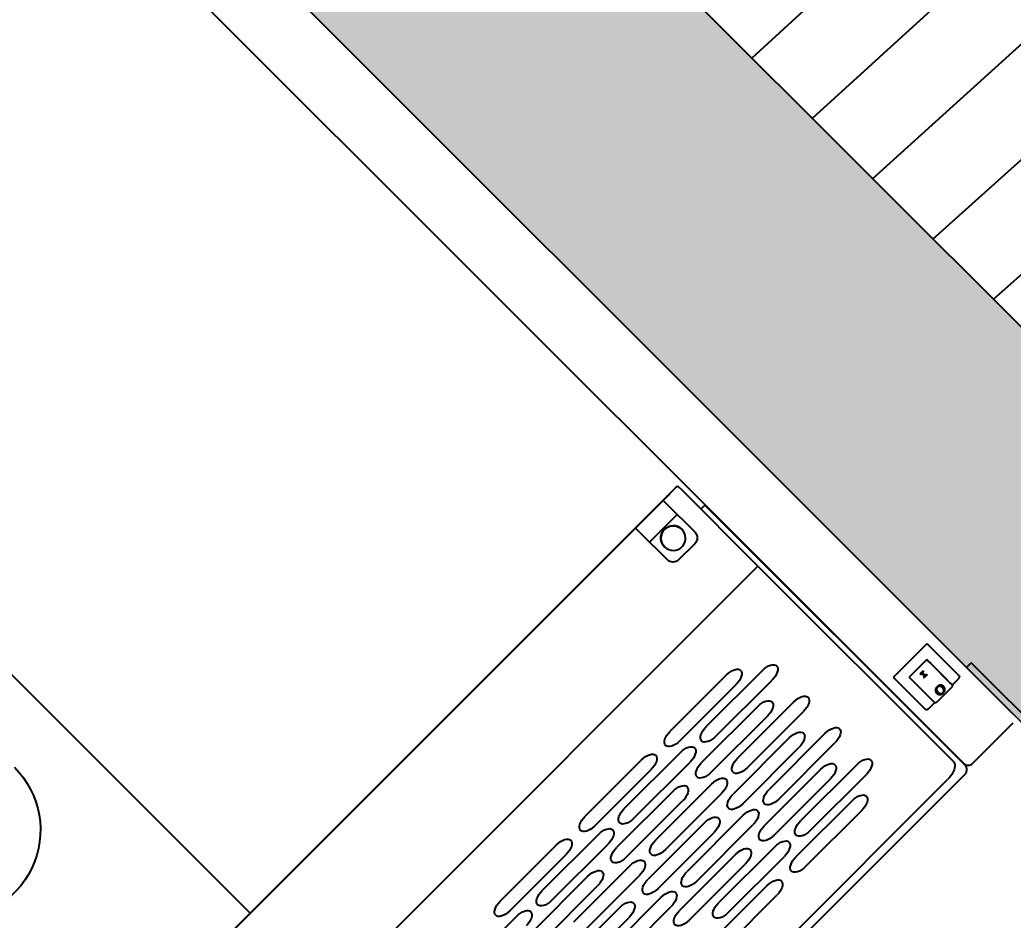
# Model space of a CAD drawing. Header units: millimetres. Extents: x 396580293 to 396624419, y 2853145456 to 2853176656.
# Drawn here: x 396593516.4 to 396593871.9, y 2853159746.6 to 2853160068.9 of the extents above; entities that cross this region are included whole.
import ezdxf

# ---------------------------------------------------------------- set-up
doc = ezdxf.new("R2010")
doc.units = ezdxf.units.MM
doc.header["$LTSCALE"] = 800
doc.header["$MEASUREMENT"] = 0
doc.layers.add('45_A-WALL_CLAD_Pen_No__100', color=2, linetype='Continuous', lineweight=13)
for name, color, linetype in [('BK FAB', 130, 'Continuous'), ('DIM', 55, 'Continuous'), ('FLOORING', 61, 'Continuous'), ('KPLAN-FAB', 4, 'Continuous')]:
    doc.layers.add(name, color=color, linetype=linetype)
doc.styles.add('ARIAL', font='arial.ttf')
doc.dimstyles.new('dim-50', dxfattribs={"dimscale": 50, "dimtxt": 2, "dimasz": 2, "dimexe": 1, "dimexo": 1, "dimgap": 1, "dimtad": 1, "dimdec": 0, "dimrnd": 5, "dimdsep": 46, "dimtxsty": 'ARIAL', "dimcen": 1, "dimdle": 1, "dimclrd": 1, "dimclre": 1, "dimclrt": 3, "dimadec": 0, "dimazin": 0, "dimtfac": 0.1, "dimtdec": 0, "dimtix": 1, "dimtmove": 1, "dimatfit": 3, "dimfxl": 1, "dimtvp": 1.5, "dimfrac": 2, "dimtolj": 1, "dimtzin": 0, "dimarcsym": 0})

# ---------------------------------------------------------------- blocks, each defined once
blk = doc.blocks.new('*D35')
at = {"layer": 'Defpoints', "color": 0, "transparency": 16777216}
for p in [(396596479.7109259, 2853164763.487658), (396596365.0799956, 2853163678.118589), (396596479.7109259, 2853163563.487659), (396596479.7109259, 2853163563.487659), (396590053.2577437, 2853157137.034474)]:
    blk.add_point(p, dxfattribs=at)
at = {"layer": 'DIM', "color": 1, "lineweight": -2, "transparency": 16777216}
blk.add_arc((396596479.7109259, 2853163563.487659), 162.1126163420246, 125.9289879321951, 189.0710120789823, dxfattribs=at)
at = {"layer": 'DIM', "color": 1, "transparency": 16777216}
for points in [[(396596379.4456835, 2853163710.611649), (396596389.7266023, 2853163678.903388), (396596479.710926, 2853163725.600275)], [(396596334.471156, 2853163545.50494), (396596304.7803221, 2853163530.353521), (396596365.0799957, 2853163448.856728)]]:
    blk.add_solid(points, dxfattribs=at)
at = {"layer": 'DIM', "color": 3, "transparency": 16777216, "insert": (396596236.5421175, 2853163664.211477), "char_height": 100, "attachment_point": 5, "rotation": 67.50000000425132, "style": 'ARIAL'}
blk.add_mtext('\\A1;135°', dxfattribs=at)
blk = doc.blocks.new('A$C4CDB6190')
for p, q in [((5.633426663890531, 308.5558947458074), (5.63342666389326, 807.2799104131497)), ((30.63342666389053, 308.6133753319773), (30.63342666389281, 757.2799104131495)), ((249.1334266638901, 347.2126256404185), (249.1334266639219, 757.279910413147)), ((32.78342666390154, 347.2005301001066), (32.78342666390154, 347.1929703874073)), ((40.13342666390599, 347.1929703874073), (32.78342666390154, 347.1929703874075)), ((32.78342666390154, 347.1929703874075), (32.78342666390154, 344.9384391317331)), ((32.78342666390108, 344.9384391317333), (32.78342666390063, 308.4615020030522)), ((686.783426663901, 347.2126256404165), (38.78342666390108, 347.2126256404251)), ((40.13342666390599, 347.1929703874073), (40.13342666390599, 344.9384391317328)), ((54.13342666390599, 347.1929703874073), (40.13342666390599, 347.1929703874075)), ((40.13342666390554, 331.1884670713973), (40.13342666390599, 344.9384391317328)), ((54.13342666390599, 344.9384391317328), (54.13342666390599, 347.1929703874071)), ((280.7834266639093, 347.1929703874043), (54.13342666390599, 347.1929703874071)), ((54.13342666390599, 344.9384391317328), (54.13342666390554, 331.1884670713971)), ((54.13342666390327, 340.0969777986913), (40.13342666390326, 340.0969777986916)), ((54.13342666390327, 340.0944578944582), (40.13342666390326, 340.0944578944584)), ((30.78342666389926, 203.8873771976332), (30.7834266638979, 335.451861924912)), ((30.78342666389744, 335.451861924912), (32.78342666390108, 335.451861924912)), ((42.71382666389491, 335.0928807162997), (42.71382666389536, 335.0944680543744)), ((51.55302666389525, 335.0928807162247), (51.55302666389525, 335.0944680542989)), ((43.13342666390553, 328.188473167324), (43.13342666390553, 328.1909930715569)), ((43.13342666390553, 328.1909930715569), (51.13342666390554, 328.1909930715567)), ((51.13342666390554, 328.188473167324), (43.13342666390553, 328.1884731673242)), ((51.13342666390554, 328.1909930715567), (51.13342666390554, 328.1884731673238)), ((5.633426663890986, 204.5299104131455), (5.633426663890531, 308.5558947458074)), ((30.63342666389099, 308.6133753319771), (30.63342666389144, 308.5263894410293)), ((30.63342666389099, 204.5565371068707), (30.63342666389144, 308.5263894410293)), ((32.78342666390063, 308.4615020030522), (32.78342666390063, 306.5350791990882)), ((32.78342666390063, 306.5350791990882), (32.78342666390245, 207.6065611558179)), ((692.7834266639002, 306.5350791990795), (32.78342666390063, 306.5350791990882)), ((68.30842666390072, 286.9756889288649), (96.78342666390108, 286.9756889288644)), ((111.3084266639011, 286.9756889288644), (139.7834266639011, 286.975688928864)), ((154.3084266639011, 286.9756889288638), (182.783426663901, 286.9756889288635)), ((96.78342666390108, 282.0864202775474), (68.30842666390117, 282.0864202775478)), ((139.7834266639011, 282.0864202775467), (111.3084266639011, 282.0864202775472)), ((182.783426663901, 282.0864202775463), (154.3084266639011, 282.0864202775467)), ((58.0459266639009, 279.0206820077324), (86.5209266639008, 279.0206820077322)), ((99.54592666390091, 279.0206820077322), (128.0209266639008, 279.0206820077317)), ((141.0459266639004, 279.0206820077315), (169.5209266639003, 279.020682007731)), ((182.5459266639004, 279.0206820077308), (211.0209266639003, 279.0206820077306)), ((86.5209266639008, 274.1314133564151), (58.0459266639009, 274.1314133564156)), ((128.0209266639008, 274.1314133564147), (99.54592666390091, 274.1314133564151)), ((169.5209266639008, 274.131413356414), (141.0459266639009, 274.1314133564145)), ((68.30842666390117, 271.0631085413761), (96.78342666390108, 271.0631085413756)), ((111.3084266639011, 271.0631085413756), (139.7834266639011, 271.0631085413752)), ((154.3084266639011, 271.0631085413752), (182.7834266639015, 271.063108541375)), ((58.0459266639009, 263.1081016202438), (86.5209266639008, 263.1081016202435)), ((96.78342666390154, 266.1738398900587), (68.30842666390117, 266.1738398900591)), ((99.54592666390091, 263.1081016202434), (128.0209266639008, 263.108101620243)), ((139.7834266639015, 266.1738398900582), (111.3084266639011, 266.1738398900585)), ((141.0459266639009, 263.1081016202428), (169.5209266639008, 263.1081016202425)), ((182.7834266639015, 266.1738398900575), (154.3084266639011, 266.1738398900581)), ((86.52092666390126, 258.2188329689265), (58.04592666390135, 258.2188329689268)), ((128.0209266639008, 258.2188329689258), (99.54592666390091, 258.2188329689261)), ((169.5209266639008, 258.2188329689252), (141.0459266639009, 258.2188329689258)), ((68.30842666390163, 255.1505281538875), (96.78342666390154, 255.1505281538871)), ((111.3084266639016, 255.150528153887), (139.7834266639015, 255.1505281538866)), ((154.3084266639016, 255.1505281538864), (182.7834266639015, 255.1505281538861)), ((96.78342666390154, 250.2612595025701), (68.30842666390163, 250.2612595025705)), ((139.7834266639015, 250.2612595025696), (111.3084266639016, 250.2612595025699)), ((182.7834266639015, 250.2612595025688), (154.3084266639016, 250.2612595025693)), ((58.04592666390135, 247.195521232755), (86.52092666390126, 247.1955212327547)), ((99.54592666390135, 247.1955212327547), (128.0209266639008, 247.1955212327543)), ((141.0459266639013, 247.195521232754), (169.5209266639012, 247.1955212327537)), ((9.63342666388371, 244.135188243196), (9.63342666388371, 243.6202659414404)), ((9.63342666388371, 244.135188243196), (26.67342666388368, 244.1351882431952)), ((9.63342666388371, 243.6202659414406), (9.633426663882801, 227.5331604787349)), ((26.67342666388368, 244.1351882431955), (26.67342666388322, 243.6202659414398)), ((26.67342666388277, 227.5331604787343), (26.67342666388322, 243.6202659414401)), ((86.52092666390126, 242.3062525814377), (58.04592666390135, 242.3062525814382)), ((128.0209266639012, 242.3062525814372), (99.54592666390135, 242.3062525814375)), ((169.5209266639012, 242.3062525814366), (141.0459266639013, 242.306252581437)), ((13.63342666388325, 229.7127073477077), (13.63342666388325, 240.1534133180787)), ((13.63342666388325, 240.1534133180787), (22.67342666388322, 240.1534133180784)), ((13.70342666388342, 240.1534133180786), (13.70342666388342, 239.7801204056783)), ((13.70342666388342, 239.09436396517), (13.70342666388342, 239.7801204056783)), ((13.70342666388342, 239.09436396517), (13.70342666388342, 238.1431876863049)), ((17.48615581839658, 238.2802802634719), (17.48615581839658, 238.0228191125942)), ((17.48615581839658, 238.2802802634719), (19.06130030024224, 238.2802802634719)), ((19.06130030024224, 238.2802802634719), (19.06130030024224, 238.0228191125942)), ((22.60342666388305, 239.7801204056782), (22.60342666388305, 240.1534133180784)), ((22.60342666388305, 239.780120405678), (22.60342666388305, 239.0943639651697)), ((22.60342666388305, 238.1431876863046), (22.60342666388305, 239.0943639651697)), ((22.67342666388322, 240.1534133180784), (22.67342666388277, 229.7127073477073)), ((68.30842666390163, 239.2379477663989), (96.78342666390154, 239.2379477663985)), ((111.3084266639016, 239.2379477663983), (139.7834266639015, 239.2379477663979)), ((13.70342666388342, 238.1431876863049), (13.70342666388296, 228.4274743330192)), ((17.48615581839658, 237.9708947881419), (17.48615581839658, 238.0228191125945)), ((17.48615581839658, 236.4601223657684), (17.48615581839658, 236.2781618109907)), ((17.48615581839658, 236.2262374865381), (17.48615581839658, 236.2781618109907)), ((19.06130030024224, 236.2262374865381), (17.48615581839658, 236.2262374865381)), ((18.00349685004858, 236.4606387226378), (18.00349685004858, 237.7943520850033)), ((18.54395926858979, 237.7943520850033), (18.54395926858979, 236.4606387226378)), ((19.06130030024224, 238.0228191125942), (19.06130030024224, 237.9708947881417)), ((19.06130030024224, 236.4601223657684), (19.06130030024224, 236.2781618109907)), ((19.06130030024224, 236.2781618109905), (19.06130030024224, 236.2262374865379)), ((22.60342666388305, 228.4274743330192), (22.60342666388351, 238.1431876863047)), ((58.04592666390135, 231.2829408452665), (86.52092666390126, 231.2829408452661)), ((96.78342666390154, 234.3486791150815), (68.30842666390163, 234.3486791150819)), ((99.54592666390135, 231.2829408452659), (128.0209266639012, 231.2829408452655)), ((139.7834266639015, 234.3486791150809), (111.3084266639016, 234.3486791150813)), ((5.633426663891441, 228.1497104131461), (3.28342666390381, 228.149710413146)), ((3.28342666390381, 222.1497104131458), (3.28342666390381, 228.149710413146)), ((10.3834266638828, 227.2744893851087), (9.633426663882801, 227.5331604787349)), ((13.63342666388325, 230.8712825266573), (13.70342666388296, 230.8712825266573)), ((13.70342666388296, 229.7127073477077), (13.63342666388325, 229.7127073477077)), ((13.70342666388296, 228.4274743330192), (13.70342666388296, 227.5326651126019)), ((13.70342673540881, 227.532665251272), (13.70342673540881, 227.3025042193723)), ((16.25612352285588, 229.2175711502305), (16.25612352285588, 229.0703345114486)), ((19.72144138291696, 229.2175711502302), (19.72144138291696, 229.0703345114486)), ((22.60342666388305, 230.8712825266572), (22.67342666388277, 230.8712825266572)), ((22.67342666388277, 229.7127073477073), (22.60342666388305, 229.7127073477073)), ((22.6034266638826, 227.5326651126018), (22.60342666388305, 228.4274743330191)), ((22.60342659235721, 227.302492769769), (22.60342659235721, 227.5326652512716)), ((25.92342666388276, 227.2744893851081), (26.67342666388277, 227.5331604787342)), ((30.63342666389144, 227.4213317693232), (30.78342666390154, 227.5713317693335)), ((13.70421148458854, 227.2744893851087), (10.3834266638828, 227.2744893851087)), ((14.20342666388296, 226.8024930413335), (22.10342666388306, 226.8024930413333)), ((25.92342666388276, 227.2744893851081), (22.60264184317748, 227.2744893851081)), ((30.78342666390154, 227.2884890568589), (30.63342666389144, 227.1384890568486)), ((86.52092666390126, 226.3936721939492), (58.04592666390135, 226.3936721939497)), ((128.0209266639012, 226.3936721939485), (99.54592666390135, 226.3936721939489)), ((3.28342666390381, 174.7997104131459), (3.28342666390381, 222.1497104131458)), ((68.30842666390163, 223.3253673789102), (96.783426663902, 223.3253673789097)), ((111.3084266639016, 223.3253673789095), (139.783426663902, 223.3253673789092)), ((30.78342666390154, 220.3387202671614), (30.63342666389099, 220.3387202671614)), ((96.783426663902, 218.4360987275927), (68.30842666390163, 218.4360987275931)), ((139.783426663902, 218.4360987275921), (111.3084266639016, 218.4360987275925)), ((30.63342666389099, 214.3387202671613), (30.78342666390154, 214.3387202671613)), ((30.63325023414245, 204.5299065984485), (30.63342666389099, 204.5299065984485)), ((30.63342666389099, 204.5565371068707), (30.63342666389099, 204.5299104131459)), ((339.0439553134283, 204.5267068872678), (38.78342666390245, 204.5267068872716)), ((28.38342666389099, 202.279910413146), (7.883426663890986, 202.2799104131463)), ((33.03342666389881, 201.4929893245333), (692.5334266639047, 201.4929893245199))]:
    blk.add_line(p, q)
at = {"flags": 128}
for points in [[(18.00349685170522, 237.7943520668749), (18.00259868421426, 237.8087573947639), (17.99990420036784, 237.8225498927192), (17.99541339085272, 237.8357292547851), (17.98912627429536, 237.8482957869172), (17.98104280412963, 237.8602491831599), (17.97116303623488, 237.8715894435129), (17.95948693335822, 237.8823168739324), (17.94601451412609, 237.8924311684623), (17.93074575991204, 237.9019326330588), (17.91368070796898, 237.9108212677215), (17.89481930241754, 237.9190967664947), (17.87416159913709, 237.9267591293784), (17.85170756087473, 237.9338086623285), (17.82745720625689, 237.940245059389), (17.80141049803069, 237.9460683205599), (17.77356749207547, 237.9512787517973), (17.74392818839124, 237.9558763531011), (17.71249251247218, 237.9598608185152), (17.67926053882411, 237.9632321480399), (17.64423223019412, 237.965990647631), (17.60740762383511, 237.9681363172883), (17.56878668249419, 237.9696688510563), (17.52836944342425, 237.9705882489347), (17.48615579486659, 237.9708948168797)], [(17.48615579486659, 236.4601222855969), (17.5185158270674, 236.4603299261915), (17.55074022144845, 236.4609774595524), (17.58271975249818, 236.4621030920116), (17.61434515745213, 236.4637444681814), (17.64550709904006, 236.4659393354596), (17.6760963144975, 236.4687256444145), (17.70600350380709, 236.4721411675396), (17.7351194042044, 236.4762235243514), (17.76333467841914, 236.4810107932998), (17.79070084721616, 236.4865767087324), (17.81743788898757, 236.4930680748373), (17.84332247257998, 236.5005640279798), (17.86811148554852, 236.5091399804577), (17.89156172231605, 236.5188715752383), (17.91333298937252, 236.5297799232877), (17.93290739686063, 236.5417122398517), (17.95019736320546, 236.5546667046742), (17.96515360281637, 236.5686583298883), (17.97763421938589, 236.583575446059), (17.98746045485905, 236.5990577653349), (17.99478865966966, 236.6150103275963), (17.99977369413545, 236.631285584053), (18.00260284722617, 236.647715534648), (18.00349685170522, 236.6641931614976)], [(17.48615579486659, 236.2781617053198), (17.52836944342425, 236.2784785227916), (17.56878668249419, 236.2794289752074), (17.60740762383511, 236.2810129095887), (17.64423223019412, 236.283230631892), (17.67926053882411, 236.286081836161), (17.71249251247218, 236.2895665223958), (17.74392818839124, 236.2936849965523), (17.77356749207547, 236.2984369526746), (17.80141049803069, 236.3038225437407), (17.82745720625689, 236.3098417697506), (17.85170756087473, 236.3164946307043), (17.87416159913709, 236.3237809736237), (17.89481930241754, 236.3317009514867), (17.91368070796898, 236.3402545642938), (17.93074575991204, 236.3494418120446), (17.94601451412609, 236.359262541761), (17.95948693335822, 236.3697170593995), (17.97116303623488, 236.3808050590035), (17.98104280412963, 236.3925266935512), (17.98912627429536, 236.4048818100649), (17.99541339085272, 236.4178705615223), (17.99990420036784, 236.4314929479235), (18.00259868421426, 236.4457489692685), (18.00349685170522, 236.4606386255572)], [(19.06130032420924, 237.9708948168794), (19.01908667565158, 237.9705882489347), (18.97866943658164, 237.9696688510563), (18.94004853249362, 237.9681363172883), (18.90322388888171, 237.965990647631), (18.86819558025172, 237.9632321480399), (18.83496360660365, 237.9598608185152), (18.8035279679375, 237.9558763531011), (18.77388862700036, 237.9512787517971), (18.74604562104514, 237.9460683205599), (18.71999891281894, 237.9402450593889), (18.69574857682755, 237.9338086623284), (18.67329453856519, 237.9267591293783), (18.65263679803183, 237.9190967664947), (18.6337754297333, 237.9108212677215), (18.61671035916379, 237.9019326330588), (18.60144162357619, 237.8924311684623), (18.58796918571761, 237.8823168739324), (18.57629308284095, 237.8715894435129), (18.5664133149462, 237.8602491831599), (18.55832984478047, 237.8482957869172), (18.55204270959666, 237.8357292547851), (18.54755190939477, 237.8225498927192), (18.54485744417479, 237.8087573947639), (18.54395927668383, 237.7943520668749)], [(18.54395927668383, 236.6641931614976), (18.54489614994099, 236.6473335311309), (18.54785660088828, 236.6305588355793), (18.55306533903649, 236.6139766042563), (18.56074699939063, 236.5976946223396), (18.57111645669511, 236.5818332992997), (18.58411775708964, 236.5667755434455), (18.59969368011525, 236.5526665635135), (18.61786210716536, 236.5395171576757), (18.63856719613841, 236.5273771479217), (18.66121938259175, 236.5164999870999), (18.68549251735976, 236.5068658406633), (18.71114739955237, 236.4983986868061), (18.73795127303174, 236.4910206153906), (18.76571209908297, 236.4846454757544), (18.79420148015788, 236.4791992550931), (18.82318192899993, 236.4746098014349), (18.85241569758227, 236.4708054743369), (18.88170147121718, 236.4677110096712), (18.91129890263846, 236.4652197206058), (18.94120940745643, 236.4632741434619), (18.97129880071452, 236.4618330625382), (19.00143319547942, 236.4608550314642), (19.03147833228877, 236.4602985536784), (19.06130032420924, 236.4601222855967)], [(18.54395927668383, 236.4606386255572), (18.54485744417479, 236.4457489692685), (18.54755190939477, 236.4314929479234), (18.55204270959666, 236.4178705615223), (18.55832984478047, 236.4048818100649), (18.5664133149462, 236.3925266935512), (18.57629308284095, 236.3808050590035), (18.58796918571761, 236.3697170593992), (18.60144162357619, 236.359262541761), (18.61671035916379, 236.3494418120445), (18.6337754297333, 236.3402545642938), (18.65263679803183, 236.3317009514867), (18.67329453856519, 236.3237809736236), (18.69574857682755, 236.3164946307041), (18.71999891281894, 236.3098417697506), (18.74604562104514, 236.3038225437407), (18.77388862700036, 236.2984369526746), (18.8035279679375, 236.2936849965523), (18.83496360660365, 236.2895665223958), (18.86819558025172, 236.286081836161), (18.90322388888171, 236.283230631892), (18.94004853249362, 236.2810129095887), (18.97866943658164, 236.2794289752072), (19.01908667565158, 236.2784785227916), (19.06130032420924, 236.2781617053198)], [(16.2561234998775, 229.2175711211888), (16.26042367697482, 229.3396228902907), (16.27382816553881, 229.4603387329712), (16.29709245444064, 229.5792933220475), (16.33097247958903, 229.6960609741897), (16.37622402787929, 229.8102160562586), (16.43291385651355, 229.9201691943387), (16.49708272696261, 230.0197094084104), (16.56635897041087, 230.1085088726311), (16.63881109834437, 230.1871906554613), (16.71250762224963, 230.2563771608545), (16.78562434197192, 230.3167661492984), (16.86055274487262, 230.3715234808809), (16.93905362666419, 230.4220208715949), (17.02117578864863, 230.4682042053943), (17.10696810663512, 230.5100180898133), (17.1964793074203, 230.5474086645708), (17.28975178480914, 230.580319057612), (17.38561810732608, 230.6083753477584), (17.48305784345439, 230.6314887810259), (17.58188469142487, 230.6498875377481), (17.68191238672261, 230.6638004125748), (17.78295459032779, 230.6734553300749), (17.88482501909902, 230.679080726347), (17.98733737126758, 230.6809051402763)], [(16.73300208330875, 227.9826959524206), (16.6940900850368, 228.0193672928024), (16.65683405280833, 228.0567904162552), (16.62123368860011, 228.0949655283525), (16.58728929043536, 228.1338921175646), (16.55500056029086, 228.1735713073333), (16.52436779619029, 228.214001668261), (16.49539070010905, 228.2551846297451), (16.46806957007175, 228.2971190683444), (16.4424042570663, 228.3398054955881), (16.41839476109271, 228.3832442174319), (16.39604108215098, 228.427434416391), (16.37534322024112, 228.472376398421), (16.35630117536311, 228.518071186581), (16.33891494751697, 228.5645169403266), (16.32318453670314, 228.6117151942458), (16.30911009193232, 228.6596652312362), (16.2966913151813, 228.7083670512976), (16.28592850447421, 228.7578208600034), (16.27682136178737, 228.8080269633098), (16.26937018514445, 228.8589845437309), (16.26357482553248, 228.9106939072232), (16.25943513394168, 228.9631557708892), (16.25695140839343, 229.0163689060972), (16.2561234998775, 229.0703345414787)], [(18.01334892206614, 227.5325547775415), (17.9485759306026, 227.5333362816188), (17.88479642749553, 227.5356805882769), (17.82201042205815, 227.5395882090455), (17.76021791429048, 227.5450588379684), (17.6994189041925, 227.5520919635163), (17.63961339176421, 227.5606884031746), (17.58080137700563, 227.5708481569432), (17.52298282266383, 227.5825704073368), (17.46615784049754, 227.5958559718408), (17.41032631874805, 227.6107043389259), (17.3554882574158, 227.6271157141652), (17.30164373100524, 227.6450904035149), (17.24879266501193, 227.6646275894898), (17.19693513394122, 227.6857280895749), (17.14607113779311, 227.7083910862849), (17.09620060206225, 227.7326173971055), (17.04732352674728, 227.7584070220364), (16.99943998635535, 227.7857591435922), (16.95254990638022, 227.8146745792583), (16.90665336132815, 227.845153023079), (16.86175035119777, 227.8771942694805), (16.81784080148463, 227.9107985240364), (16.77492471218829, 227.9459655811734), (16.73300208330875, 227.9826959524206)], [(16.86016978502994, 229.0606017958298), (16.86062635660892, 229.1120449563025), (16.86199622035747, 229.1625594944682), (16.86427922726443, 229.21214423429), (16.86747552634051, 229.2607995343193), (16.87158496857455, 229.3085255475344), (16.87660755396609, 229.355322426913), (16.88254358053973, 229.4011898664993), (16.88939260125926, 229.4461278662932), (16.89715491414836, 229.4901367322505), (16.90583044470122, 229.5332163113935), (16.91541926742366, 229.5753661949794), (16.92592123330405, 229.6165867917509), (16.93733641684775, 229.656878254686), (16.94966474355033, 229.6962401248507), (16.96290636242202, 229.7346728611789), (16.97706119895701, 229.7721763106927), (16.99212925315623, 229.8087500646495), (17.00811052501967, 229.8443949405346), (17.02500494004016, 229.8791101208627), (17.04281264723113, 229.9128960143762), (17.06153357208495, 229.9457526210754), (17.08116764009719, 229.9776799409601), (17.101715000279, 230.0086778210524), (17.12317550361877, 230.0387463115438)], [(17.1462968903852, 228.0897564557055), (17.12294975102668, 228.1215616790275), (17.10059607208541, 228.1541178679353), (17.07923585356002, 228.1874268629727), (17.05886916995769, 228.2214868235959), (17.03949594677215, 228.2562995903488), (17.02111625850966, 228.2918641401728), (17.00373010516887, 228.328180167112), (16.98733741224532, 228.3652481826954), (16.97193817973857, 228.4030687988352), (16.95753248215442, 228.4416405861341), (16.94412024498706, 228.4809646680334), (16.9317015427423, 228.5210405330038), (16.92027630091434, 228.5618683866185), (16.90984459400897, 228.6034480233044), (16.90040634752086, 228.6457796486346), (16.89196171046023, 228.6888635685654), (16.88451038480525, 228.7326989656109), (16.87805266857867, 228.777286657257), (16.87258841276889, 228.8226261319741), (16.86811776638797, 228.8687170838064), (16.86464043141131, 228.9155605358124), (16.86215670586352, 228.9631557708892), (16.86066644073298, 229.0115027890374), (16.86016978502994, 229.0606017958298)], [(17.12317550361877, 230.0387463115438), (17.14852975488475, 230.0719029272917), (17.17497790039306, 230.1036485054323), (17.20251979113345, 230.1339831487518), (17.23115565062289, 230.1629068572506), (17.26088525534442, 230.1904197839065), (17.29170875430827, 230.2165216729551), (17.32362614751628, 230.2412128829474), (17.356637285955, 230.2644930553322), (17.39074239314323, 230.2863620371315), (17.42594124556353, 230.3068203398749), (17.46223399222617, 230.3258676050107), (17.49962063313251, 230.3435041910902), (17.53810105652383, 230.3597294837977), (17.57767537415793, 230.3745442504269), (17.61834351152902, 230.3879480822353), (17.66010550589089, 230.3999407234584), (17.70296135724357, 230.4105225828383), (17.74691106558566, 230.4196935073977), (17.79195463091901, 230.4274536501142), (17.83809201598888, 230.4338027552233), (17.88532327667644, 230.4387407725335), (17.93364837572744, 230.4422681609787), (17.98306733176878, 230.4443844616253), (18.03358013548677, 230.4450901334071)], [(17.95554546446328, 227.693145532469), (17.91305590228012, 227.6938346083941), (17.8713290187793, 227.695900201199), (17.83036483258729, 227.6993426168398), (17.79016332507899, 227.7041626728014), (17.75072449625259, 227.7103597571722), (17.71204834610944, 227.7179339703349), (17.674134911902, 227.7268852119065), (17.63698411912446, 227.7372137878432), (17.60059604228263, 227.7489191866156), (17.56497064412406, 227.7620019197532), (17.53010792464738, 227.7764617816826), (17.49600792110686, 227.7922986720208), (17.46267052174335, 227.8095123851948), (17.43009591282134, 227.8281039442632), (17.39828387082343, 227.8480718146381), (17.36723461926704, 227.8694175309074), (17.33694800914054, 227.8921400700125), (17.30742411494975, 227.9162391259972), (17.27866286218886, 227.941715822303), (17.25066432536368, 227.9685698529739), (17.22342842996841, 227.9968012180098), (17.19695525050883, 228.0264094058816), (17.17124471247962, 228.0573941106329), (17.1462968903852, 228.0897564557055)], [(18.84282866299918, 228.1262544801535), (18.81589891196063, 228.0909141070829), (18.78809602738147, 228.0570775057277), (18.75942008376842, 228.0247446760881), (18.72987108112102, 227.9939156181638), (18.69944898218637, 227.9645903319548), (18.66815382421737, 227.9367696349468), (18.63598560721402, 227.910451892169), (18.60294429392343, 227.8856387385919), (18.56902992159848, 227.8623290507742), (18.53424245298629, 227.8405234406281), (18.49858192533975, 227.8202212962412), (18.46204833865886, 227.8014232295261), (18.42464167431717, 227.7841289345263), (18.38636193231468, 227.7683381052858), (18.3472091126514, 227.7540513537171), (18.30718321532731, 227.7412688853929), (18.26628425896888, 227.7299901887844), (18.22451221563642, 227.7202147523619), (18.181867108613, 227.7119435991841), (18.13834892392879, 227.7051765236779), (18.09395766624038, 227.6999129139312), (18.04869334020441, 227.6961535874291), (18.00255593650763, 227.6938978270692), (17.95554546446328, 227.693145532469)], [(17.98733737126758, 230.6809051402763), (18.0852065635172, 230.6793244076518), (18.18262985016008, 230.6744403694359), (18.27941527397161, 230.666040726453), (18.37537089169746, 230.6539129739532), (18.4703047740536, 230.6378452215035), (18.56402491957669, 230.6176244026343), (18.65633943856528, 230.5930385241254), (18.74685345024636, 230.5639459439956), (18.8341860640121, 230.5306551945006), (18.91812646568587, 230.4932411753521), (18.99869227588897, 230.4517119057313), (19.07590130151038, 230.4060749960753), (19.14977134943774, 230.3563388743078), (19.22141717553904, 230.3016686328914), (19.29670372784858, 230.236456088786), (19.3739839810205, 230.1590577238385), (19.45025237084155, 230.0687370089255), (19.52250333309939, 229.9647580268363), (19.58655776263004, 229.8487651030838), (19.63746087432628, 229.7280842582767), (19.67563720227008, 229.6036586726203), (19.70176564336543, 229.4764344713647), (19.71669288159137, 229.3475261862653), (19.72144143462901, 229.2175711211886)], [(19.25612347007518, 227.9826959524206), (19.21518938422923, 227.9459655811734), (19.17331198037391, 227.9107985240364), (19.13049125850921, 227.8771942694805), (19.08672721863513, 227.8451530230788), (19.04201986075168, 227.8146745792583), (18.9963691103535, 227.785759143592), (18.94977511645084, 227.7584070220362), (18.90223780453925, 227.7326173971053), (18.85375717461875, 227.7083910862849), (18.80433315218215, 227.6857280895749), (18.75396588624244, 227.6646275894898), (18.70265526504045, 227.6450904035149), (18.65040132582908, 227.6271157141652), (18.59720406860879, 227.6107043389259), (18.54306353063111, 227.5958559718408), (18.48797960013871, 227.5825704073368), (18.43195240751629, 227.5708481569432), (18.37498185963159, 227.5606884031746), (18.31706801236441, 227.5520919635163), (18.25821083777373, 227.5450588379684), (18.19841034051751, 227.5395882090455), (18.13766652175945, 227.5356805882769), (18.07597938266372, 227.5333362816188), (18.01334892206614, 227.5325547775415)], [(18.03358013548677, 230.4450901334071), (18.07842298683499, 230.4443466733601), (18.12239275819456, 230.4421160374541), (18.16548945887734, 230.4383987372183), (18.20771308422809, 230.4331944141018), (18.24906363890295, 230.426503170891), (18.28954111591747, 230.4183250075858), (18.32914553389673, 230.408659668422), (18.3678768555892, 230.3975076649284), (18.40573511824732, 230.3848684855758), (18.44272030324509, 230.3707425391071), (18.47883241058162, 230.3551292638015), (18.51407145888333, 230.3380294771443), (18.54843741089871, 230.319442514628), (18.58193034113174, 230.2993687849958), (18.61455013782552, 230.277807982291), (18.64629687548449, 230.2547600037274), (18.67717055410867, 230.2302252580475), (18.70717117369895, 230.2042035922735), (18.73629869700244, 230.1766950064051), (18.76455316127112, 230.1476995004425), (18.791934566505, 230.1172168186209), (18.81844283819964, 230.0852473696832), (18.84407805085948, 230.0517910006512), (18.86884020448451, 230.0168475585469)], [(19.11739514947703, 229.0606017958298), (19.11691846132999, 229.0144808170355), (19.11548847139602, 228.9689851839619), (19.11310503066306, 228.9241145906528), (19.10976828814273, 228.8798693430645), (19.10547816932922, 228.8362496467702), (19.10023474872832, 228.7932544787113), (19.09403795183471, 228.750884656373), (19.086887778647, 228.7091398737993), (19.07878422916656, 228.6680209484757), (19.06972737789874, 228.6275265513876), (19.05971715033775, 228.5876580115494), (19.04875354648357, 228.5484139999466), (19.03683656633666, 228.5097955396376), (19.02396628440147, 228.47180191352), (19.010142626174, 228.4344341446524), (18.99536559165244, 228.3976911095936), (18.97963525534396, 228.3615737262114), (18.9629515427423, 228.3260805651084), (18.94531445384746, 228.2912132612557), (18.92672398865943, 228.2569713031235), (18.90718022168403, 228.2233543847559), (18.88668307841544, 228.1903625061532), (18.86523255885413, 228.157995973271), (18.84282866299918, 228.1262544801535)], [(18.86884020448451, 230.0168475585469), (18.88912165344527, 229.9854569352977), (18.90853995264297, 229.9533310220476), (18.92709532559638, 229.9204703303253), (18.9447875487881, 229.8868743486021), (18.96161684573417, 229.8525435884069), (18.97758299291854, 229.8174776911885), (18.99268621385863, 229.7816767597336), (19.00692628503566, 229.7451407940422), (19.02030335546306, 229.7078699470922), (19.032817425139, 229.6698636571632), (19.04446841955905, 229.6311227417402), (19.05525641322856, 229.5916467920806), (19.06518133164172, 229.5514355524199), (19.0742432493048, 229.5104894315007), (19.08244209171062, 229.4688082763451), (19.08977793336635, 229.4263920869528), (19.09625069976573, 229.383240863324), (19.10186046541457, 229.3393546054586), (19.10660715580752, 229.2947337220994), (19.11049084544902, 229.2493770372097), (19.11351145983462, 229.2032860853775), (19.11566907346969, 229.1564593320148), (19.1169636118484, 229.1088979531581), (19.11739514947703, 229.0606017958298)], [(19.72144143462901, 229.0703345414786), (19.72063349366908, 229.016368906097), (19.71820996881297, 228.9631557708892), (19.71417086005931, 228.9106939072232), (19.70851586938625, 228.8589845437308), (19.70124529481654, 228.8080269633095), (19.69235898733859, 228.7578208600034), (19.68185709596446, 228.7083670512974), (19.66973932266956, 228.659665231236), (19.65600611449008, 228.6117151942455), (19.64065702439075, 228.5645169403264), (19.62369235039523, 228.5180711865808), (19.60511194349055, 228.4723763984209), (19.58491580367854, 228.4274344163908), (19.56310407996898, 228.3832442174319), (19.53967662335208, 228.3398054955878), (19.51463343382602, 228.2971190683443), (19.48797451139217, 228.2551846297451), (19.45970000506168, 228.214001668261), (19.42980991483455, 228.1735713073333), (19.39830394268756, 228.1338921175646), (19.36518238664394, 228.0949655283523), (19.33044509769206, 228.0567904162551), (19.29409215033775, 228.0193672928024), (19.25612347007518, 227.9826959524206)], [(30.63342666389099, 204.5299065984485), (30.62857722999206, 204.3860162175893), (30.61414813758484, 204.2422593511342), (30.59032058478943, 204.0992272771595), (30.55727338554016, 203.9575494207142), (30.51518773795715, 203.8178552068472), (30.46424245597473, 203.6807549871204), (30.40461873771301, 203.5468781865834), (30.33649778129211, 203.4168160833119), (30.26005840064636, 203.2911981023549), (30.17547940971008, 203.1706345952747), (30.08294200660339, 203.0557549871205), (29.98262738944641, 202.9471696294545), (29.87492894889465, 202.8456223882435), (29.76053094627014, 202.7515901006458), (29.64005088569275, 202.6653397954703), (29.51409911872497, 202.5871003545522), (29.38329553367248, 202.5171388067007), (29.24825286628357, 202.4557031072377), (29.10958623649231, 202.4030221379993), (28.96791076423279, 202.3593629277943), (28.82384156943908, 202.3249734319449), (28.67799615623108, 202.3001016057729), (28.53098487617126, 202.2849954046011), (28.38342761756531, 202.2799027837515)], [(30.78341903450473, 203.8873761682288), (30.78845443489536, 203.7418351211097), (30.8033317542313, 203.5969113262637), (30.82782211067661, 203.4531071770458), (30.86173476936756, 203.310905293802), (30.90476455452381, 203.1708080219312), (30.95672073128162, 203.0332980217427), (31.01737441780506, 202.898877589181), (31.08645858528598, 202.7680294370068), (31.16374435188755, 202.6412558501752), (31.24900283577427, 202.5190395144714), (31.34196700813755, 202.4018827513168), (31.44244613411411, 202.2902682449985), (31.54998245003208, 202.1847419008366), (31.66400375130161, 202.0856377718716), (31.7838996863602, 201.9931695570833), (31.90913619759067, 201.9075315660882), (32.03910293343052, 201.8289375618069), (32.17322768928943, 201.7575816620328), (32.31097640755161, 201.6936777575688), (32.45170058968006, 201.6374200940908), (32.59490432503208, 201.5890174113401), (32.7399772620438, 201.5486787048236), (32.88634719612583, 201.5165981562751), (33.03344192268787, 201.4929895925569)]]:
    blk.add_lwpolyline(points, dxfattribs=at)
for centre, radius, start, end in [((303.6209266639012, 443.8149104130955), 31.7625, 180, 320.9776532531146), ((14.20342666388296, 227.3024930413335), 0.5000000000000011, 180, 270), ((22.10342666388306, 227.3024930413334), 0.5000000000000011, 270, 0)]:
    blk.add_arc(centre, radius, start, end)
for centre, major_axis, ratio, start_param, end_param in [((38.78342666390108, 347.2005301001063), (-6.000000000000081, 5.92e-14), 0.0020159233864143, 4.712388986514422, 6.283185319433401), ((47.13342666389507, 335.0944680543366), (-4.419600000000107, 3.75479e-11), 0.9999979680243908, 3.1415926535898, 6.283185307179594), ((43.13342666390553, 331.19098697563), (-2.999999999999994, 3.9e-15), 0.9999979680244085, 0, 1.570796326794898), ((43.13342666390553, 331.1884670713971), (-2.999999999999969, 5.62e-14), 0.9999979680244083, 1.78e-14, 1.570796326794915), ((51.13342666390554, 331.19098697563), (3.000000000000005, -4.48e-14), 0.9999979680244088, 4.712388980384704, 6.283185307179599), ((51.13342666390554, 331.1884670713971), (3.000000000000009, -3.94e-14), 0.9999979680244084, 4.712388980384702, 6.283185307179597), ((68.30842666390117, 284.5310546032065), (-4.762500000000001, 6.27e-14), 0.5133090447576999, 4.712388980384696, 7.853981633974489), ((96.78342666390108, 284.5310546032058), (4.762500000000001, -6.27e-14), 0.5133090447576999, 4.712388980384696, 7.853981633974489), ((111.3084266639011, 284.5310546032056), (-4.762500000000001, 6.27e-14), 0.5133090447576999, 4.712388980384696, 7.853981633974489), ((139.7834266639011, 284.5310546032053), (4.762500000000001, -6.27e-14), 0.5133090447576999, 4.712388980384696, 7.853981633974489), ((154.3084266639011, 284.5310546032051), (-4.762500000000001, 6.27e-14), 0.5133090447576999, 4.712388980384696, 7.853981633974489), ((182.783426663901, 284.5310546032047), (4.762500000000001, -6.27e-14), 0.5133090447576999, 4.712388980384696, 7.853981633974489), ((58.0459266639009, 276.576047682074), (-4.762500000000001, 2.62e-14), 0.5133090447576999, 4.712388980384692, 7.853981633974485), ((86.5209266639008, 276.5760476820735), (4.762500000000001, -6.27e-14), 0.5133090447576999, 4.712388980384696, 7.853981633974489), ((99.54592666390091, 276.5760476820735), (-4.762500000000001, 2.62e-14), 0.5133090447576999, 4.712388980384692, 7.853981633974485), ((128.0209266639008, 276.5760476820731), (4.762500000000001, -6.27e-14), 0.5133090447576999, 4.712388980384696, 7.853981633974489), ((141.0459266639004, 276.5760476820728), (-4.762500000000001, 2.62e-14), 0.5133090447576999, 4.712388980384692, 7.853981633974485), ((169.5209266639008, 276.5760476820726), (4.762500000000001, -6.27e-14), 0.5133090447576999, 4.712388980384696, 7.853981633974489), ((182.5459266639009, 276.5760476820724), (-4.762500000000001, 9.92e-14), 0.5133090447576999, 4.7123889803847, 7.853981633974493), ((68.30842666390117, 268.6184742157175), (-4.762500000000001, 6.27e-14), 0.5133090447576999, 4.712388980384696, 7.853981633974489), ((96.78342666390154, 268.6184742157172), (4.762500000000001, -6.27e-14), 0.5133090447576999, 4.712388980384696, 7.853981633974489), ((111.3084266639011, 268.618474215717), (-4.762500000000001, 6.27e-14), 0.5133090447576999, 4.712388980384696, 7.853981633974489), ((139.7834266639015, 268.6184742157168), (4.762500000000001, -6.27e-14), 0.5133090447576999, 4.712388980384696, 7.853981633974489), ((154.3084266639011, 268.6184742157166), (-4.762500000000001, 6.27e-14), 0.5133090447576999, 4.712388980384696, 7.853981633974489), ((58.0459266639009, 260.6634672945854), (-4.762500000000001, 2.62e-14), 0.5133090447576999, 4.712388980384692, 7.853981633974485), ((86.52092666390126, 260.663467294585), (4.762500000000001, -6.27e-14), 0.5133090447576999, 4.712388980384696, 7.853981633974489), ((99.54592666390091, 260.6634672945848), (-4.762500000000001, 2.62e-14), 0.5133090447576999, 4.712388980384692, 7.853981633974485), ((128.0209266639008, 260.6634672945845), (4.762500000000001, -6.27e-14), 0.5133090447576999, 4.712388980384696, 7.853981633974489), ((141.0459266639009, 260.6634672945843), (-4.762500000000001, 2.62e-14), 0.5133090447576999, 4.712388980384692, 7.853981633974485), ((68.30842666390163, 252.7058938282289), (-4.762500000000001, 6.27e-14), 0.5133090447576999, 4.712388980384696, 7.853981633974489), ((96.78342666390154, 252.7058938282286), (4.762500000000001, -6.27e-14), 0.5133090447576999, 4.712388980384696, 7.853981633974489), ((111.3084266639016, 252.7058938282285), (-4.762500000000001, 6.27e-14), 0.5133090447576999, 4.712388980384696, 7.853981633974489), ((139.7834266639015, 252.7058938282279), (4.762500000000001, -6.27e-14), 0.5133090447576999, 4.712388980384696, 7.853981633974489), ((154.3084266639016, 252.7058938282278), (-4.762500000000001, 6.27e-14), 0.5133090447576999, 4.712388980384696, 7.853981633974489), ((58.04592666390135, 244.7508869070968), (-4.762500000000001, 2.62e-14), 0.5133090447576999, 4.712388980384692, 7.853981633974485), ((86.52092666390126, 244.7508869070962), (4.762500000000001, -6.27e-14), 0.5133090447576999, 4.712388980384696, 7.853981633974489), ((99.54592666390091, 244.750886907096), (-4.762500000000001, 2.62e-14), 0.5133090447576999, 4.712388980384692, 7.853981633974485), ((128.0209266639012, 244.7508869070957), (4.762500000000001, -6.27e-14), 0.5133090447576999, 4.712388980384696, 7.853981633974489), ((141.0459266639013, 244.7508869070955), (-4.762500000000001, 2.62e-14), 0.5133090447576999, 4.712388980384692, 7.853981633974485), ((68.30842666390163, 236.7933134407401), (-4.762500000000001, 6.27e-14), 0.5133090447576999, 4.712388980384696, 7.853981633974489), ((96.78342666390154, 236.7933134407398), (4.762500000000001, -6.27e-14), 0.5133090447576999, 4.712388980384696, 7.853981633974489), ((111.3084266639016, 236.7933134407397), (-4.762500000000001, 6.27e-14), 0.5133090447576999, 4.712388980384696, 7.853981633974489), ((139.7834266639015, 236.7933134407393), (4.762500000000001, -6.27e-14), 0.5133090447576999, 4.712388980384696, 7.853981633974489), ((58.04592666390135, 228.838306519608), (-4.762500000000001, 2.62e-14), 0.5133090447576999, 4.712388980384692, 7.853981633974485), ((86.52092666390126, 228.8383065196076), (4.762500000000001, -6.27e-14), 0.5133090447576999, 4.712388980384696, 7.853981633974489), ((99.54592666390135, 228.8383065196074), (-4.762500000000001, 2.62e-14), 0.5133090447576999, 4.712388980384692, 7.853981633974485), ((128.0209266639012, 228.838306519607), (4.762500000000001, -6.27e-14), 0.5133090447576999, 4.712388980384696, 7.853981633974489), ((68.30842666390163, 220.8807330532516), (-4.762500000000001, 6.27e-14), 0.5133090447576999, 4.712388980384696, 7.853981633974489), ((96.783426663902, 220.8807330532512), (4.762500000000001, -6.27e-14), 0.5133090447576999, 4.712388980384696, 7.853981633974489), ((111.3084266639016, 220.880733053251), (-4.762500000000001, 6.27e-14), 0.5133090447576999, 4.712388980384696, 7.853981633974489), ((38.78342666390245, 207.6065611558179), (-6.000000000000099, 1.519e-13), 0.5133090447577002, 0, 1.570796326794909)]:
    blk.add_ellipse(centre, major_axis=major_axis, ratio=ratio, start_param=start_param, end_param=end_param)
blk.add_ellipse((47.13342666389507, 335.092880716262), major_axis=(3.734264728061241, 2.363918016956043), ratio=0.9999991306742854)

msp = doc.modelspace()

# ---------------------------------------------------------------- hatches: boundary and pattern name
at = {"layer": 'FLOORING'}
h = msp.add_hatch(dxfattribs=at)
h.set_pattern_fill('ANSI31', color=251, scale=250)
h.set_pattern_definition([(45, (0, 0), (-22.09708691207961, 22.09708691207961), [])])
h.paths.add_polyline_path([(396593972.4695406, 2853160773.403561), (396594922.36818, 2853159823.504922), (396594922.3681804, 2853159423.504921), (396594666.282554, 2853159167.419295), (396593516.3839203, 2853160317.317929)])
h = msp.add_hatch(color=251, dxfattribs=at)
h.dxf.hatch_style = 1
h.paths.add_polyline_path([(396594337.5422672, 2853158528.611976), (396594408.2531356, 2853158457.901487), (396594892.0254553, 2853158941.676394), (396593516.3839207, 2853160317.317928), (396593445.6732426, 2853160246.607249), (396594750.6077744, 2853158941.67969)])

# ---------------------------------------------------------------- linework, layer by layer
at = {"layer": '45_A-WALL_CLAD_Pen_No__100'}
for p, q in [((396594892.0254555, 2853158941.676394), (396593516.3839207, 2853160317.317928)), ((396594750.6042882, 2853158941.676204), (396593445.6732426, 2853160246.60725))]:
    msp.add_line(p, q, dxfattribs=at)
for points in [[(396593972.4695406, 2853160773.403561), (396594922.36818, 2853159823.504922), (396594922.3681804, 2853159423.504921), (396594666.282554, 2853159167.419295), (396593516.3839203, 2853160317.317929)], [(396594337.5422672, 2853158528.611976), (396594408.2531356, 2853158457.901487), (396594892.0254553, 2853158941.676394), (396593516.3839207, 2853160317.317928), (396593445.6732426, 2853160246.607249), (396594750.6077744, 2853158941.67969), (396594337.5422672, 2853158528.611976)]]:
    msp.add_lwpolyline(points, close=True, dxfattribs=at)
at = {"layer": 'BK FAB'}
msp.add_line((396593516.3839196, 2853160317.317928), (396594216.5278739, 2853159617.173989), dxfattribs=at)

# ---------------------------------------------------------------- block references
at = {"layer": 'KPLAN-FAB', "color": 1, "xscale": -1, "rotation": 44.99999998935155}
msp.add_blockref('A$C4CDB6190', (396594020.4897755, 2853159679.757585), dxfattribs=at)

# ---------------------------------------------------------------- dimensions: what is measured, and where the dimension line sits
at = {"layer": 'DIM'}
dim = msp.add_angular_dim_2l(base=(396596365.0799956, 2853163678.118589), line1=((396596479.7109262, 2853163563.487659), (396596479.7109262, 2853164763.487659)), line2=((396590053.2577439, 2853157137.034475), (396596479.7109262, 2853163563.487659)), dimstyle='dim-50', dxfattribs=at)
dim.commit()
dim.dimension.update_dxf_attribs({"geometry": '*D35', "text_midpoint": (396596236.5421176, 2853163664.211477)})

doc.saveas('drawing.dxf')
